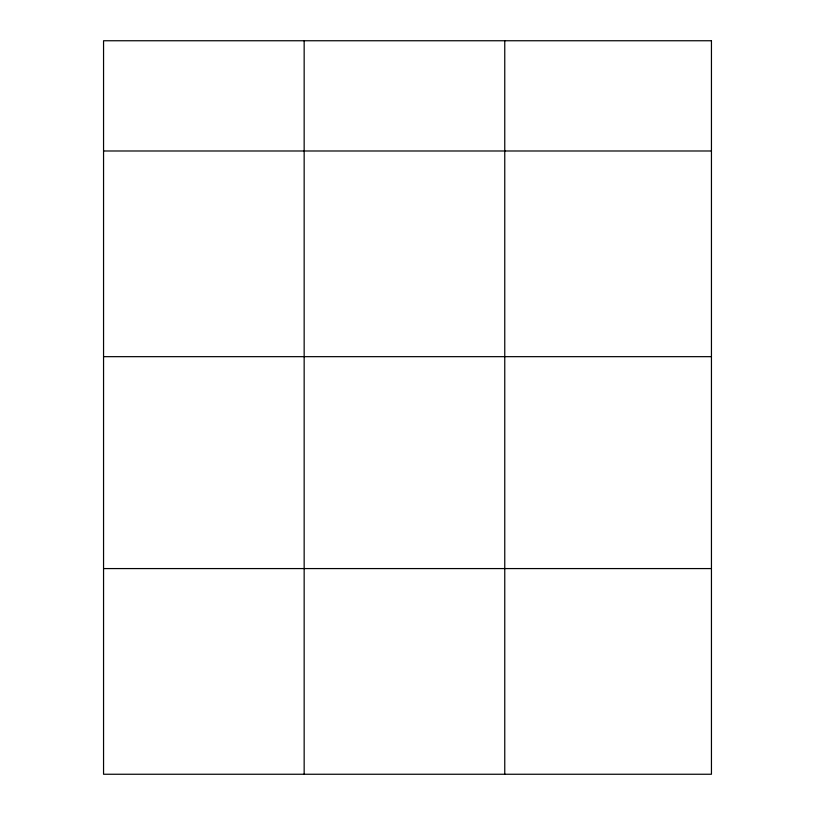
<?xml version="1.0" encoding="UTF-8"?>
<svg xmlns="http://www.w3.org/2000/svg" width="815" height="815" viewBox="0 0 815 815"><rect width="100%" height="100%" fill="white"/><g stroke="black" fill="none" stroke-linecap="round" stroke-linejoin="round"><path stroke-width="1.22" d="M103.556 150.989L711.444 150.989M103.556 356.664L711.444 356.664M103.556 568.575L711.444 568.575M504.76 40.75L504.76 774.25M304.158 40.75L304.158 774.25M711.444 40.75L103.556 40.75L103.556 774.25L711.444 774.25L711.444 40.75"/></g></svg>
